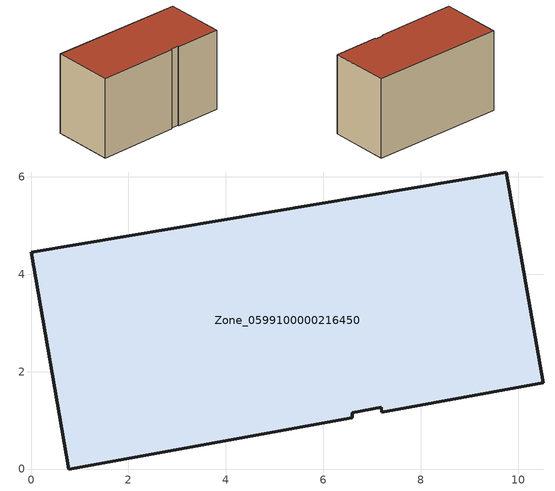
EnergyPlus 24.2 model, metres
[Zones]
Zone_0599100000216450
 floor ground (C_G): 6.6,1.15 6.59,1.06 0.77,0 0,4.45 9.76,6.1 10.52,1.77 7.21,1.17 7.19,1.26 z0
 wall outside (C_F): 7.21,1.17 10.52,1.77 9.76,6.1 0,4.45 0.77,0 6.59,1.06 6.6,1.15 7.19,1.26 7.21,1.17 z0:6.02
 roof outside (C_R): 6.59,1.06 6.6,1.15 7.19,1.26 7.21,1.17 10.52,1.77 9.76,6.1 0,4.45 0.77,0 z6.02
[BUILDING]
Pand.0599100000216450: North Axis=0; Terrain=City; Loads Convergence Tolerance Value=0.04; Temperature Convergence Tolerance Value=0.4; Solar Distribution=FullExterior; Maximum Number of Warmup Days=25; Minimum Number of Warmup Days=1
[Site:Location]
Rotterdam.The.Hague.AP_ZH_NLD Design_Conditions: Latitude=51.96; Longitude=4.45; Time Zone=1; Elevation=-4.5
[SITE:GROUNDTEMPERATURE:BUILDINGSURFACE]
18, 18, 18, 18, 18, 18, 18, 18, 18, 18, 18, 18
[MATERIAL] Thermal Absorptance=0.9; Solar Absorptance=0.7; Visible Absorptance=0.7
Name | Roughness | Thickness | Conductivity | Density | Specific Heat
G.TC.1946 | MediumSmooth | 0.15 | 1 | 540 | 1210
F.TC.1946 | Rough | 0.3 | 0.857143 | 1920 | 840
R.TC.1946 | MediumRough | 0.2 | 0.909091 | 1500 | 1000
[CONSTRUCTION]
C_G: G.TC.1946
C_F: F.TC.1946
C_R: R.TC.1946
[ZONE]
Zone_0599100000216450: Type=1; Multiplier=1; Ceiling Height=Autocalculate; Volume=Autocalculate; Floor Area=autocalculate; Part of Total Floor Area=Yes
[ZONEINFILTRATION:DESIGNFLOWRATE]
Infil_Zone_0599100000216450: Zone or ZoneList or Space or SpaceList=Zone_0599100000216450; Schedule=AlwaysOn; Design Flow Rate Calculation Method=Flow/Area; Flow Rate per Floor Area=0.003; Constant Term Coefficient=1; Temperature Term Coefficient=0; Velocity Term Coefficient=0; Velocity Squared Term Coefficient=0
[HVACTEMPLATE:ZONE:IDEALLOADSAIRSYSTEM]
Zone_0599100000216450: Maximum Heating Supply Air Temperature=50; Minimum Cooling Supply Air Temperature=13; Maximum Heating Supply Air Humidity Ratio=0.0156; Minimum Cooling Supply Air Humidity Ratio=0.0077; Heating Limit=NoLimit; Cooling Limit=NoLimit; Dehumidification Control Type=ConstantSensibleHeatRatio; Cooling Sensible Heat Ratio=0.7; Dehumidification Setpoint=60; Humidification Control Type=None; Humidification Setpoint=30; Outdoor Air Method=None; Outdoor Air Flow Rate per Person=0.00944; Outdoor Air Flow Rate per Zone Floor Area=0; Outdoor Air Flow Rate per Zone=0; Demand Controlled Ventilation Type=None; Outdoor Air Economizer Type=NoEconomizer; Heat Recovery Type=None; Sensible Heat Recovery Effectiveness=0.7; Latent Heat Recovery Effectiveness=0.65
[ZONECONTROL:THERMOSTAT]
ThermostatControl_Zone_0599100000216450: Zone or ZoneList=Zone_0599100000216450; Control Type Schedule=DualSetpointControlType; Control 1=Thermostat_Zone_0599100000216450; Temperature Difference Between Cutout And Setpoint=0
[THERMOSTATSETPOINT:DUALSETPOINT]
Thermostat_Zone_0599100000216450: Heating Setpoint Temperature Schedule=HeatingSetpoint_Zone_0599100000216450; Cooling Setpoint Temperature Schedule=CoolingSetpoint_Zone_0599100000216450
[SCHEDULE:COMPACT]
HeatingSetpoint_Zone_0599100000216450: Through: 12/31, For: AllDays, Until: 24:00, 21
CoolingSetpoint_Zone_0599100000216450: Through: 12/31, For: AllDays, Until: 24:00, 24
DualSetpointControlType: Through: 12/31, For: AllDays, Until: 24:00, 4
AlwaysOn: Through: 12/31, For: AllDays, Until: 24:00, 1
